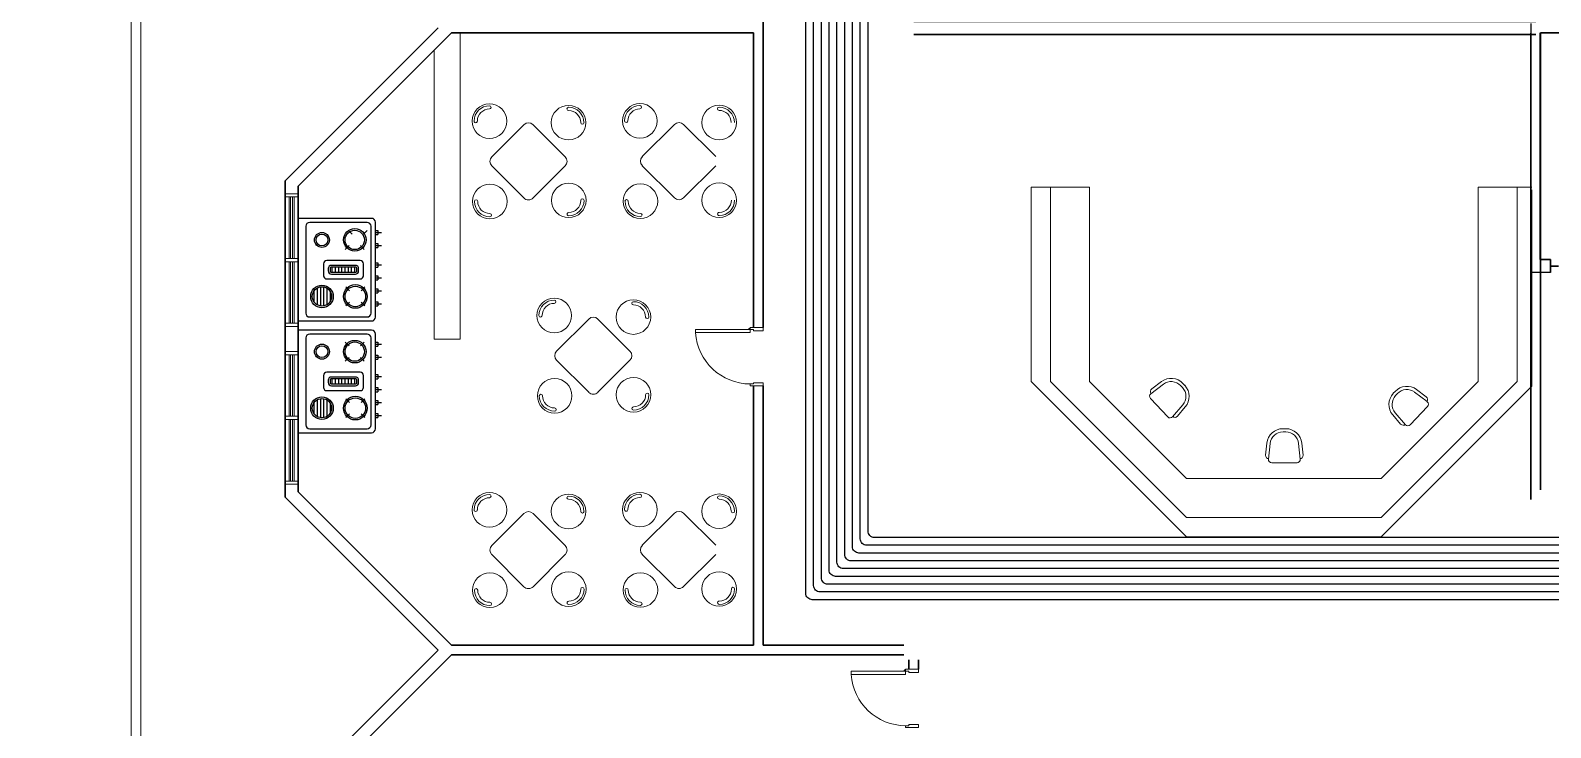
# Model space of a CAD drawing. Extents: x -59 to 582, y -1177 to 100.
# Drawn here: x 174.19 to 197.65, y -895.87 to -885.11 of the extents above; entities that cross this region are included whole.
import ezdxf

# ---------------------------------------------------------------- set-up
doc = ezdxf.new("R2010")
doc.units = 0
doc.header["$LTSCALE"] = 0.15
doc.linetypes.add('CENTERX2', pattern=[4, 2.5, -0.5, 0.5, -0.5])
doc.layers.get('0').update_dxf_attribs({"color": 252})
for name, color, linetype in [('0 sockets', 252, 'Continuous'), ('00', 252, 'Continuous'), ('FIX', 252, 'Continuous'), ('grocol', 252, 'Continuous'), ('WINDOW', 252, 'Continuous')]:
    doc.layers.add(name, color=color, linetype=linetype)
for name, color, linetype, lineweight in [('anal', 252, 'Continuous', 20), ('DOOR', 252, 'Continuous', 20), ('FUR', 252, 'Continuous', 9), ('wall', 252, 'Continuous', 30)]:
    doc.layers.add(name, color=color, linetype=linetype, lineweight=lineweight)
doc.styles.add('ROMAND', font='ROMAND.SHX')

# ---------------------------------------------------------------- blocks, each defined once
blk = doc.blocks.new('WQ')
h = blk.add_hatch(color=6)
h.dxf.hatch_style = 1
h.paths.add_polyline_path([(-126.091, 5), (-126.091, -169.521), (126.091, -169.521), (126.091, 5)])
h.paths.add_polyline_path([(121.091, 0), (121.091, -164.521), (-121.091, -164.521), (-121.091, 0)], flags=16)
at = {"layer": '0 sockets', "color": 3, "style": 'ROMAND'}
blk.add_attdef('ACCESS_CONTROL', (-48.663, 7.622), '', height=7.973, dxfattribs=at)
blk = doc.blocks.new('D90')
at = {"layer": 'DOOR'}
for points in [[(0.03, 0.2), (0.03, 1.04), (0.078, 1.04), (0.078, 0.2)], [(0.03, 0.2), (0, 0.2), (0, 0), (0.05, 0), (0.05, 0.15), (0.03, 0.15)], [(0.87, 0.2), (0.9, 0.2), (0.9, 0), (0.85, 0), (0.85, 0.15), (0.87, 0.15)]]:
    blk.add_lwpolyline(points, close=True, dxfattribs=at)
blk.add_circle((0.02, 0.21), 0.01, dxfattribs=at)
blk.add_arc((0.025, 0.197), 0.845, 0.2218, 86.3889, dxfattribs=at)
blk = doc.blocks.new('*X25')
at = {"color": 0}
for p, q in [((0.125, 0.561), (0.125, 0.644)), ((0.15, 0.538), (0.15, 0.667)), ((0.175, 0.529), (0.175, 0.676)), ((0.2, 0.529), (0.2, 0.676)), ((0.225, 0.538), (0.225, 0.667)), ((0.25, 0.562), (0.25, 0.643))]:
    blk.add_line(p, q, dxfattribs=at)
blk = doc.blocks.new('ARCH')
at = {"layer": 'anal'}
for p, q in [((5.325, 326.925), (5.325, 377.4)), ((5.475, 327.075), (5.475, 368.325)), ((7.8, 346.042), (7.7, 346.042)), ((7.8, 346.042), (7.9, 346.042)), ((19.212, 343.146), (19.212, 346.146)), ((19.212, 346.146), (20.112, 346.146)), ((19.512, 343.146), (19.512, 346.146)), ((20.112, 343.146), (20.112, 346.146)), ((26.112, 343.146), (26.112, 346.146)), ((26.112, 346.146), (26.937, 346.146)), ((26.712, 343.146), (26.712, 346.146)), ((26.937, 346.1), (26.937, 343.071)), ((7.7, 345.992), (7.9, 345.992)), ((7.76, 345.042), (7.76, 345.992)), ((7.785, 345.042), (7.785, 345.992)), ((7.8, 345.992), (7.9, 345.992)), ((7.815, 345.042), (7.815, 345.992)), ((7.84, 345.042), (7.84, 345.992)), ((7.7, 345.042), (7.9, 345.042)), ((7.7, 344.992), (7.9, 344.992)), ((7.76, 344.042), (7.76, 344.992)), ((7.785, 344.042), (7.785, 344.992)), ((7.815, 344.042), (7.815, 344.992)), ((7.84, 344.042), (7.84, 344.992)), ((7.9, 345.042), (7.9, 344.992)), ((7.7, 344.042), (7.9, 344.042)), ((7.8, 343.992), (7.7, 343.992)), ((7.8, 344.042), (7.9, 344.042)), ((7.8, 343.992), (7.9, 343.992)), ((7.8, 343.608), (7.7, 343.608)), ((7.7, 343.558), (7.9, 343.558)), ((7.76, 342.608), (7.76, 343.558)), ((7.785, 342.608), (7.785, 343.558)), ((7.8, 343.608), (7.9, 343.608)), ((7.8, 343.558), (7.9, 343.558)), ((7.815, 342.608), (7.815, 343.558)), ((7.84, 342.608), (7.84, 343.558)), ((21.612, 340.746), (19.212, 343.146)), ((21.612, 341.046), (19.512, 343.146)), ((20.112, 343.146), (21.612, 341.646)), ((24.612, 341.646), (26.112, 343.146)), ((26.712, 343.146), (24.612, 341.046)), ((24.612, 340.746), (26.937, 343.071)), ((7.7, 342.608), (7.9, 342.608)), ((7.7, 342.558), (7.9, 342.558)), ((7.76, 341.608), (7.76, 342.558)), ((7.785, 341.608), (7.785, 342.558)), ((7.815, 341.608), (7.815, 342.558)), ((7.84, 341.608), (7.84, 342.558)), ((7.9, 342.608), (7.9, 342.558)), ((7.7, 341.608), (7.9, 341.608)), ((7.8, 341.608), (7.9, 341.608)), ((21.612, 341.646), (24.612, 341.646)), ((7.8, 341.558), (7.7, 341.558)), ((7.8, 341.558), (7.9, 341.558)), ((21.612, 341.046), (24.612, 341.046)), ((21.612, 340.746), (24.612, 340.746))]:
    blk.add_line(p, q, dxfattribs=at)
at = {"layer": 'FIX', "ltscale": 1000}
for p, q in [((9.033, 345.662), (7.9, 345.662)), ((8.965, 345.6), (8.079, 345.6)), ((9.093, 344.138), (9.093, 345.602)), ((8.019, 345.54), (8.019, 344.2)), ((8.733, 345.417), (8.675, 345.476)), ((8.909, 345.417), (8.968, 345.476)), ((9.025, 344.2), (9.025, 345.54)), ((9.128, 345.476), (9.128, 345.411)), ((8.686, 345.241), (8.628, 345.182)), ((8.863, 345.241), (8.921, 345.182)), ((9.128, 345.276), (9.128, 345.211)), ((8.421, 344.91), (8.421, 344.83)), ((8.471, 344.91), (8.471, 344.83)), ((8.521, 344.91), (8.521, 344.83)), ((8.571, 344.91), (8.571, 344.83)), ((8.621, 344.91), (8.621, 344.83)), ((8.671, 344.91), (8.671, 344.83)), ((8.721, 344.91), (8.721, 344.83)), ((8.771, 344.91), (8.771, 344.83)), ((9.128, 344.976), (9.128, 344.911)), ((9.128, 344.776), (9.128, 344.711)), ((8.695, 344.545), (8.636, 344.604)), ((8.871, 344.545), (8.93, 344.604)), ((9.128, 344.576), (9.128, 344.511)), ((8.695, 344.369), (8.636, 344.31)), ((8.871, 344.369), (8.93, 344.31)), ((9.128, 344.376), (9.128, 344.311)), ((7.9, 344.078), (9.033, 344.078)), ((9.033, 343.937), (7.9, 343.937)), ((8.079, 344.14), (8.965, 344.14)), ((8.019, 343.816), (8.019, 342.475)), ((8.965, 343.876), (8.079, 343.876)), ((8.686, 343.693), (8.628, 343.751)), ((8.863, 343.693), (8.921, 343.751)), ((9.025, 342.475), (9.025, 343.816)), ((9.093, 342.414), (9.093, 343.877)), ((9.128, 343.752), (9.128, 343.687)), ((8.686, 343.516), (8.628, 343.458)), ((8.863, 343.516), (8.921, 343.458)), ((9.128, 343.552), (9.128, 343.487)), ((9.128, 343.252), (9.128, 343.187)), ((8.421, 343.186), (8.421, 343.106)), ((8.471, 343.186), (8.471, 343.106)), ((8.521, 343.186), (8.521, 343.106)), ((8.571, 343.186), (8.571, 343.106)), ((8.621, 343.186), (8.621, 343.106)), ((8.671, 343.186), (8.671, 343.106)), ((8.721, 343.186), (8.721, 343.106)), ((8.771, 343.186), (8.771, 343.106)), ((9.128, 343.052), (9.128, 342.987)), ((8.695, 342.821), (8.636, 342.879)), ((8.871, 342.821), (8.93, 342.879)), ((9.128, 342.852), (9.128, 342.787)), ((8.695, 342.644), (8.636, 342.586)), ((8.871, 342.644), (8.93, 342.586)), ((9.128, 342.652), (9.128, 342.587)), ((7.9, 342.354), (9.033, 342.354)), ((8.079, 342.415), (8.965, 342.415))]:
    blk.add_line(p, q, dxfattribs=at)
for points in [[(9.093, 345.476), (9.128, 345.476)], [(9.093, 345.444), (9.187, 345.444)], [(9.093, 345.411), (9.128, 345.411)], [(9.093, 345.276), (9.128, 345.276)], [(9.093, 345.244), (9.187, 345.244)], [(9.093, 345.211), (9.128, 345.211)], [(9.093, 344.976), (9.128, 344.976)], [(9.093, 344.944), (9.187, 344.944)], [(9.093, 344.911), (9.128, 344.911)], [(9.093, 344.776), (9.128, 344.776)], [(9.093, 344.744), (9.187, 344.744)], [(9.093, 344.711), (9.128, 344.711)], [(9.093, 344.576), (9.128, 344.576)], [(9.093, 344.544), (9.187, 344.544)], [(9.093, 344.511), (9.128, 344.511)], [(9.093, 344.376), (9.128, 344.376)], [(9.093, 344.344), (9.187, 344.344)], [(9.093, 344.311), (9.128, 344.311)], [(9.093, 343.752), (9.128, 343.752)], [(9.093, 343.719), (9.187, 343.719)], [(9.093, 343.687), (9.128, 343.687)], [(9.093, 343.552), (9.128, 343.552)], [(9.093, 343.519), (9.187, 343.519)], [(9.093, 343.487), (9.128, 343.487)], [(9.093, 343.252), (9.128, 343.252)], [(9.093, 343.219), (9.187, 343.219)], [(9.093, 343.187), (9.128, 343.187)], [(9.093, 343.052), (9.128, 343.052)], [(9.093, 343.019), (9.187, 343.019)], [(9.093, 342.987), (9.128, 342.987)], [(9.093, 342.852), (9.128, 342.852)], [(9.093, 342.819), (9.187, 342.819)], [(9.093, 342.787), (9.128, 342.787)], [(9.093, 342.652), (9.128, 342.652)], [(9.093, 342.619), (9.187, 342.619)], [(9.093, 342.587), (9.128, 342.587)]]:
    blk.add_lwpolyline(points, dxfattribs=at)
for points in [[(8.291, 344.962), (8.291, 344.777, 0.414214), (8.341, 344.727), (8.86, 344.727, 0.414214), (8.91, 344.777), (8.91, 344.962, 0.414214), (8.86, 345.012), (8.341, 345.012, 0.414214)], [(8.366, 344.887), (8.366, 344.853, 0.414214), (8.416, 344.803), (8.784, 344.803, 0.414214), (8.834, 344.853), (8.834, 344.887, 0.414214), (8.784, 344.937), (8.416, 344.937, 0.414214)], [(8.393, 344.887), (8.393, 344.853, 0.414214), (8.416, 344.83), (8.784, 344.83, 0.414214), (8.807, 344.853), (8.807, 344.887, 0.414214), (8.784, 344.91), (8.416, 344.91, 0.414214)], [(8.291, 343.238), (8.291, 343.053, 0.414214), (8.341, 343.003), (8.86, 343.003, 0.414214), (8.91, 343.053), (8.91, 343.238, 0.414214), (8.86, 343.288), (8.341, 343.288, 0.414214)], [(8.366, 343.163), (8.366, 343.129, 0.414214), (8.416, 343.079), (8.784, 343.079, 0.414214), (8.834, 343.129), (8.834, 343.163, 0.414214), (8.784, 343.213), (8.416, 343.213, 0.414214)], [(8.393, 343.163), (8.393, 343.129, 0.414214), (8.416, 343.106), (8.784, 343.106, 0.414214), (8.807, 343.129), (8.807, 343.163, 0.414214), (8.784, 343.186), (8.416, 343.186, 0.414214)]]:
    blk.add_lwpolyline(points, format="xyb", close=True, dxfattribs=at)
for centre, radius in [((8.268, 345.329), 0.116), ((8.268, 345.329), 0.0914), ((8.774, 345.329), 0.174), ((8.774, 345.329), 0.149), ((8.268, 344.457), 0.174), ((8.783, 344.457), 0.183), ((8.268, 344.457), 0.149), ((8.783, 344.457), 0.158), ((8.268, 343.605), 0.116), ((8.268, 343.605), 0.0914), ((8.774, 343.605), 0.174), ((8.774, 343.605), 0.149), ((8.268, 342.733), 0.174), ((8.268, 342.733), 0.149), ((8.783, 342.733), 0.183), ((8.783, 342.733), 0.158)]:
    blk.add_circle(centre, radius, dxfattribs=at)
for centre, start, end in [((8.079, 345.54), 90, 180), ((8.965, 345.54), 0, 90), ((9.033, 345.602), 0, 90), ((8.079, 344.2), 180, 270), ((8.965, 344.2), 270, 0), ((9.033, 344.138), 270, 0), ((9.033, 343.877), 0, 90), ((8.079, 343.816), 90, 180), ((8.965, 343.816), 0, 90), ((8.079, 342.475), 180, 270), ((8.965, 342.475), 270, 0), ((9.033, 342.414), 270, 0)]:
    blk.add_arc(centre, 0.06, start, end, dxfattribs=at)
at = {"layer": 'FUR'}
for p, q in [((10.4, 348.525), (10.4, 343.8)), ((10, 343.8), (10, 348.259)), ((10.89, 346.613), (11.385, 347.108)), ((11.526, 347.108), (12.021, 346.613)), ((13.212, 346.616), (13.707, 347.111)), ((13.849, 347.111), (14.344, 346.616)), ((11.385, 345.977), (10.89, 346.472)), ((12.021, 346.472), (11.526, 345.977)), ((13.707, 345.979), (13.212, 346.474)), ((14.344, 346.474), (13.849, 345.979)), ((11.89, 343.613), (12.385, 344.108)), ((12.526, 344.108), (13.021, 343.613)), ((10.4, 343.8), (10, 343.8)), ((12.385, 342.977), (11.89, 343.472)), ((13.021, 343.472), (12.526, 342.977)), ((21.059, 342.956), (21.253, 343.103)), ((21.073, 343.03), (21.223, 343.143)), ((21.519, 343.081), (21.547, 343.051)), ((21.555, 343.115), (21.583, 343.085)), ((24.828, 342.991), (24.8, 342.962)), ((25.324, 342.833), (25.13, 342.979)), ((25.31, 342.906), (25.16, 343.019)), ((21.321, 342.598), (21.053, 342.883)), ((21.395, 342.599), (21.553, 342.784)), ((21.469, 342.609), (21.591, 342.751)), ((24.864, 342.957), (24.836, 342.927)), ((25.062, 342.474), (25.33, 342.759)), ((24.914, 342.485), (24.792, 342.628)), ((24.988, 342.475), (24.83, 342.66)), ((23.14, 342.416), (23.099, 342.416)), ((23.14, 342.366), (23.099, 342.366)), ((22.83, 342.006), (22.85, 342.193)), ((22.874, 341.945), (22.9, 342.187)), ((23.365, 341.945), (23.339, 342.187)), ((23.408, 342.006), (23.388, 342.193)), ((22.924, 341.891), (23.315, 341.891)), ((10.89, 340.613), (11.385, 341.108)), ((11.526, 341.108), (12.021, 340.613)), ((13.212, 340.616), (13.707, 341.111)), ((13.849, 341.111), (14.344, 340.616)), ((11.385, 339.977), (10.89, 340.472)), ((12.021, 340.472), (11.526, 339.977)), ((13.707, 339.979), (13.212, 340.474)), ((14.344, 340.474), (13.849, 339.979))]:
    blk.add_line(p, q, dxfattribs=at)
for centre in [(13.175, 347.166), (10.853, 347.163), (12.074, 347.139), (14.397, 347.141), (10.859, 345.923), (12.076, 345.94), (13.182, 345.926), (14.399, 345.942), (11.853, 344.163), (13.074, 344.139), (11.859, 342.923), (13.076, 342.94), (10.853, 341.163), (12.074, 341.139), (13.175, 341.166), (14.397, 341.141), (10.859, 339.923), (12.076, 339.94), (13.182, 339.926), (14.399, 339.942)]:
    blk.add_circle(centre, 0.267, dxfattribs=at)
for centre, radius, start, end in [((10.853, 347.163), 0.237, 89.9577, 179.9577), ((10.853, 347.163), 0.187, 89.9577, 179.9577), ((10.853, 347.375), 0.025, 269.9577, 89.9577), ((12.074, 347.351), 0.025, 90, 270), ((12.074, 347.139), 0.237, 360, 90), ((12.074, 347.139), 0.187, 360, 90), ((13.175, 347.166), 0.237, 89.9577, 179.9577), ((13.175, 347.166), 0.187, 89.9577, 179.9577), ((13.176, 347.378), 0.025, 269.9577, 89.9577), ((14.397, 347.354), 0.025, 90, 270), ((14.397, 347.141), 0.237, 360, 90), ((14.397, 347.141), 0.187, 360, 90), ((10.64, 347.163), 0.025, 179.9577, 359.9577), ((11.455, 347.037), 0.1, 45, 135), ((12.287, 347.139), 0.025, 180, 360), ((12.963, 347.166), 0.025, 179.9577, 359.9577), ((13.778, 347.04), 0.1, 45, 135), ((10.96, 346.542), 0.1, 135, 225), ((11.95, 346.542), 0.1, 315, 45), ((13.283, 346.545), 0.1, 135, 225), ((10.647, 345.923), 0.025, 0, 180), ((10.859, 345.923), 0.237, 180, 270), ((10.859, 345.923), 0.187, 180, 270), ((11.455, 346.047), 0.1, 225, 315), ((12.076, 345.94), 0.237, 270.0423, 0.0423), ((12.076, 345.94), 0.187, 270.0423, 0.0423), ((12.288, 345.94), 0.025, 0.0423, 180.0423), ((12.969, 345.926), 0.025, 0, 180), ((13.182, 345.926), 0.237, 180, 270), ((13.182, 345.926), 0.187, 180, 270), ((13.778, 346.05), 0.1, 225, 315), ((14.399, 345.942), 0.187, 270.0423, 0.0423), ((14.399, 345.942), 0.237, 270.0423, 0.0423), ((10.859, 345.711), 0.025, 270, 90), ((12.076, 345.727), 0.025, 90.0423, 270.0423), ((13.182, 345.714), 0.025, 270, 90), ((14.399, 345.73), 0.025, 90.0423, 270.0423), ((11.853, 344.163), 0.237, 89.9577, 179.9577), ((11.853, 344.375), 0.025, 269.9577, 89.9577), ((11.64, 344.163), 0.025, 179.9577, 359.9577), ((11.853, 344.163), 0.187, 89.9577, 179.9577), ((13.074, 344.351), 0.025, 90, 270), ((13.074, 344.139), 0.237, 360, 90), ((13.074, 344.139), 0.187, 360, 90), ((12.455, 344.037), 0.1, 45, 135), ((13.287, 344.139), 0.025, 180, 360), ((11.96, 343.542), 0.1, 135, 225), ((12.95, 343.542), 0.1, 315, 45), ((12.455, 343.047), 0.1, 225, 315), ((21.103, 342.99), 0.05, 127.1117, 223.2547), ((21.373, 342.943), 0.25, 43.2547, 127.1117), ((21.373, 342.943), 0.2, 43.2547, 127.1117), ((21.401, 342.914), 0.2, 319.3977, 43.2547), ((21.401, 342.914), 0.25, 319.3977, 43.2547), ((25.01, 342.82), 0.25, 52.8883, 136.7453), ((25.01, 342.82), 0.2, 52.8883, 136.7453), ((11.647, 342.923), 0.025, 0, 180), ((11.859, 342.923), 0.237, 180, 270), ((11.859, 342.923), 0.187, 180, 270), ((13.076, 342.727), 0.025, 90.0423, 270.0423), ((13.076, 342.94), 0.237, 270.0423, 0.0423), ((13.076, 342.94), 0.187, 270.0423, 0.0423), ((13.288, 342.94), 0.025, 0.0423, 180.0423), ((21.09, 342.917), 0.05, 128.285, 223.2547), ((24.982, 342.79), 0.25, 136.7453, 220.6023), ((24.982, 342.79), 0.2, 136.7453, 220.6023), ((25.28, 342.866), 0.05, 316.7453, 52.8883), ((25.293, 342.793), 0.05, 316.7453, 51.715), ((11.859, 342.711), 0.025, 270, 90), ((21.357, 342.632), 0.05, 223.2547, 318.2244), ((21.431, 342.641), 0.05, 223.2547, 319.3977), ((23.099, 342.166), 0.25, 90, 173.857), ((23.099, 342.166), 0.2, 90, 173.857), ((23.14, 342.166), 0.25, 6.143, 90), ((23.14, 342.166), 0.2, 6.143, 90), ((24.952, 342.518), 0.05, 220.6023, 316.7453), ((25.026, 342.509), 0.05, 221.7756, 316.7453), ((22.88, 342.001), 0.05, 173.857, 270), ((22.924, 341.941), 0.05, 175.0303, 270), ((23.315, 341.941), 0.05, 270, 4.9697), ((23.359, 342.001), 0.05, 270, 6.143), ((10.853, 341.163), 0.237, 89.9577, 179.9577), ((10.853, 341.163), 0.187, 89.9577, 179.9577), ((10.853, 341.375), 0.025, 269.9577, 89.9577), ((12.074, 341.351), 0.025, 90, 270), ((12.074, 341.139), 0.237, 360, 90), ((13.175, 341.166), 0.237, 89.9577, 179.9577), ((13.175, 341.166), 0.187, 89.9577, 179.9577), ((13.176, 341.378), 0.025, 269.9577, 89.9577), ((14.397, 341.354), 0.025, 90, 270), ((14.397, 341.141), 0.237, 360, 90), ((10.64, 341.163), 0.025, 179.9577, 359.9577), ((11.455, 341.037), 0.1, 45, 135), ((12.074, 341.139), 0.187, 360, 90), ((12.287, 341.139), 0.025, 180, 360), ((12.963, 341.166), 0.025, 179.9577, 359.9577), ((13.778, 341.04), 0.1, 45, 135), ((14.397, 341.141), 0.187, 360, 90), ((14.609, 341.141), 0.025, 180, 360), ((10.96, 340.542), 0.1, 135, 225), ((11.95, 340.542), 0.1, 315, 45), ((13.283, 340.545), 0.1, 135, 225), ((10.647, 339.923), 0.025, 0, 180), ((11.455, 340.047), 0.1, 225, 315), ((12.076, 339.94), 0.237, 270.0423, 0.0423), ((12.076, 339.94), 0.187, 270.0423, 0.0423), ((12.288, 339.94), 0.025, 0.0423, 180.0423), ((12.969, 339.926), 0.025, 0, 180), ((13.182, 339.926), 0.237, 180, 270), ((13.182, 339.926), 0.187, 180, 270), ((13.778, 340.05), 0.1, 225, 315), ((14.399, 339.942), 0.187, 270.0423, 0.0423), ((14.399, 339.942), 0.237, 270.0423, 0.0423), ((14.611, 339.943), 0.025, 0.0423, 180.0423), ((10.859, 339.923), 0.237, 180, 270), ((10.859, 339.923), 0.187, 180, 270), ((10.859, 339.711), 0.025, 270, 90), ((12.076, 339.727), 0.025, 90.0423, 270.0423), ((13.182, 339.714), 0.025, 270, 90), ((14.399, 339.73), 0.025, 90.0423, 270.0423)]:
    blk.add_arc(centre, radius, start, end, dxfattribs=at)
at = {"layer": 'grocol', "ltscale": 0.5}
for p, q in [((26.927, 344.826), (26.927, 348.67)), ((27.068, 345.026), (27.068, 348.525)), ((27.068, 348.52), (27.068, 344.826)), ((27.068, 344.826), (26.927, 344.826))]:
    blk.add_line(p, q, dxfattribs=at)
at = {"layer": 'wall'}
for p, q in [((15.075, 349.696), (15.075, 343.976)), ((27, 348.7), (17.4, 348.7)), ((7.7, 346.241), (10.059, 348.6)), ((7.9, 346.159), (10.266, 348.525)), ((10.266, 348.525), (14.925, 348.525)), ((14.925, 348.525), (14.925, 343.976)), ((27, 348.5), (17.4, 348.5)), ((26.923, 348.52), (26.923, 341.323)), ((36.527, 348.525), (27.073, 348.525)), ((27.073, 348.52), (27.073, 341.47)), ((36.675, 348.525), (27.075, 348.525)), ((7.7, 341.359), (7.7, 346.241)), ((7.9, 341.441), (7.9, 346.159)), ((27.228, 345.026), (27.068, 345.026)), ((27.228, 345.026), (27.228, 344.826)), ((27.348, 344.926), (27.228, 344.926)), ((14.925, 343.076), (14.925, 339.075)), ((15.075, 343.076), (15.075, 339.075)), ((10.059, 339), (7.7, 341.359)), ((10.266, 339.075), (7.9, 341.441)), ((7.7, 336.641), (10.059, 339)), ((10.266, 339.075), (14.925, 339.075)), ((15.075, 339.075), (17.25, 339.075)), ((7.9, 336.559), (10.266, 338.925)), ((10.266, 338.925), (17.25, 338.925)), ((17.325, 338.85), (17.325, 338.702)), ((17.475, 338.85), (17.475, 338.702))]:
    blk.add_line(p, q, dxfattribs=at)
at = {"layer": 'WINDOW', "linetype": 'CENTERX2'}
blk.add_line((27.228, 344.826), (27.068, 344.826), dxfattribs=at)
at = {"layer": 'DOOR', "xscale": -1, "rotation": 90}
for p in [(15.075, 343.976), (17.475, 338.702)]:
    blk.add_blockref('D90', p, dxfattribs=at)
at = {"layer": 'FIX', "ltscale": 1000, "xscale": -2, "yscale": 2, "zscale": 2, "rotation": 180}
for p in [(7.893, 345.662), (7.893, 343.937)]:
    blk.add_blockref('*X25', p, dxfattribs=at)

msp = doc.modelspace()

# ---------------------------------------------------------------- linework, layer by layer
at = {"layer": '0 sockets', "color": 1}
for points in [[(229.097, -880.299), (229.097, -875.358, 0.414214), (228.997, -875.258), (214.419, -875.258, 0.414214), (214.319, -875.358), (214.319, -893.077, -0.414214), (214.219, -893.177), (186.977, -893.177, -0.414214), (186.877, -893.077), (186.877, -864.907, -0.414214), (186.977, -864.807), (231.825, -864.807, 0.414214), (231.925, -864.707), (231.925, -859.001, -0.414214), (232.025, -858.901), (237.357, -858.901)], [(229.217, -880.299), (229.217, -875.238, 0.414214), (229.117, -875.138), (214.299, -875.138, 0.414214), (214.199, -875.238), (214.199, -892.957, -0.414214), (214.099, -893.057), (187.097, -893.057, -0.414214), (186.997, -892.957), (186.997, -865.027, -0.414214), (187.097, -864.927), (232.91, -864.927, 0.414214), (233.01, -864.827), (233.01, -859.425, -0.414214), (233.11, -859.325), (243.788, -859.325, 0.414214), (243.888, -859.225), (243.888, -858.901)], [(228.857, -880.299), (228.857, -875.598, 0.414214), (228.757, -875.498), (214.659, -875.498, 0.414214), (214.559, -875.598), (214.559, -893.317, -0.414214), (214.459, -893.417), (186.737, -893.417, -0.414214), (186.637, -893.317), (186.637, -864.667, -0.414214), (186.737, -864.567), (192.981, -864.567, 0.414214), (193.081, -864.467), (193.081, -863.351)], [(228.977, -880.299), (228.977, -875.478, 0.414214), (228.877, -875.378), (214.539, -875.378, 0.414214), (214.439, -875.478), (214.439, -893.197, -0.414214), (214.339, -893.297), (186.857, -893.297, -0.414214), (186.757, -893.197), (186.757, -864.787, -0.414214), (186.857, -864.687), (201.526, -864.687, 0.414214), (201.626, -864.587), (201.626, -863.351)], [(228.737, -880.299), (228.737, -875.718, 0.414214), (228.637, -875.618), (214.779, -875.618, 0.414214), (214.679, -875.718), (214.679, -893.437, -0.414214), (214.579, -893.537), (186.617, -893.537, -0.414214), (186.517, -893.437), (186.517, -868.668, 0.414214), (186.417, -868.568), (183.594, -868.568)], [(228.617, -880.299), (228.617, -875.838, 0.414214), (228.517, -875.738), (214.899, -875.738, 0.414214), (214.799, -875.838), (214.799, -893.557, -0.414214), (214.699, -893.657), (186.497, -893.657, -0.414214), (186.397, -893.557), (186.397, -872.882, 0.414214), (186.297, -872.782), (183.594, -872.782)], [(229.337, -880.299), (229.337, -875.118, 0.414214), (229.237, -875.018), (214.179, -875.018, 0.414214), (214.079, -875.118), (214.079, -892.837, -0.414214), (213.979, -892.937), (187.217, -892.937, -0.414214), (187.117, -892.837), (187.117, -879.576, -0.414214), (187.217, -879.476), (197.279, -879.476)], [(228.497, -880.299), (228.497, -875.958, 0.414214), (228.397, -875.858), (215.019, -875.858, 0.414214), (214.919, -875.958), (214.919, -893.677, -0.414214), (214.819, -893.777), (186.377, -893.777, -0.414214), (186.277, -893.677), (186.277, -876.12, 0.414214), (186.177, -876.02), (185.398, -876.02)], [(228.377, -880.299), (228.377, -876.078, 0.414214), (228.277, -875.978), (215.139, -875.978, 0.414214), (215.039, -876.078), (215.039, -893.797, -0.414214), (214.939, -893.897), (186.257, -893.897, -0.414214), (186.157, -893.797), (186.157, -884.774, 0.414214), (186.057, -884.674), (185.394, -884.674)]]:
    msp.add_lwpolyline(points, format="xyb", dxfattribs=at)

# ---------------------------------------------------------------- block references
at = {"layer": '0 sockets', "color": 3}
msp.add_blockref('WQ', (244.611, -795.277), dxfattribs=at)
at = {"layer": '00', "color": 3}
msp.add_blockref('ARCH', (170.422, -1233.673), dxfattribs=at)

doc.saveas('drawing.dxf')
